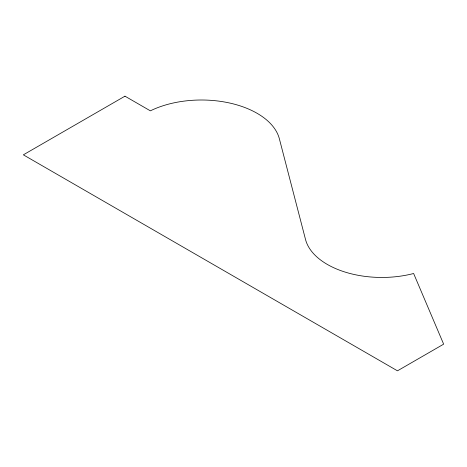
<?xml version="1.0" encoding="UTF-8"?>
<svg xmlns="http://www.w3.org/2000/svg" width="467" height="467" viewBox="0 0 467 467"><rect width="100%" height="100%" fill="white"/><g stroke="black" fill="none" stroke-linecap="round" stroke-linejoin="round"><path stroke-width="0.7" d="M124.963 96.173L23.35 154.834L397.464 370.827L443.65 344.161L413.628 273.499A77.172 44.558 0 0 1 305.529 239.507L279.359 138.757A78.818 45.503 0 0 0 229.081 102.898A78.818 45.503 0 0 0 150.362 110.837L124.963 96.173"/></g></svg>
